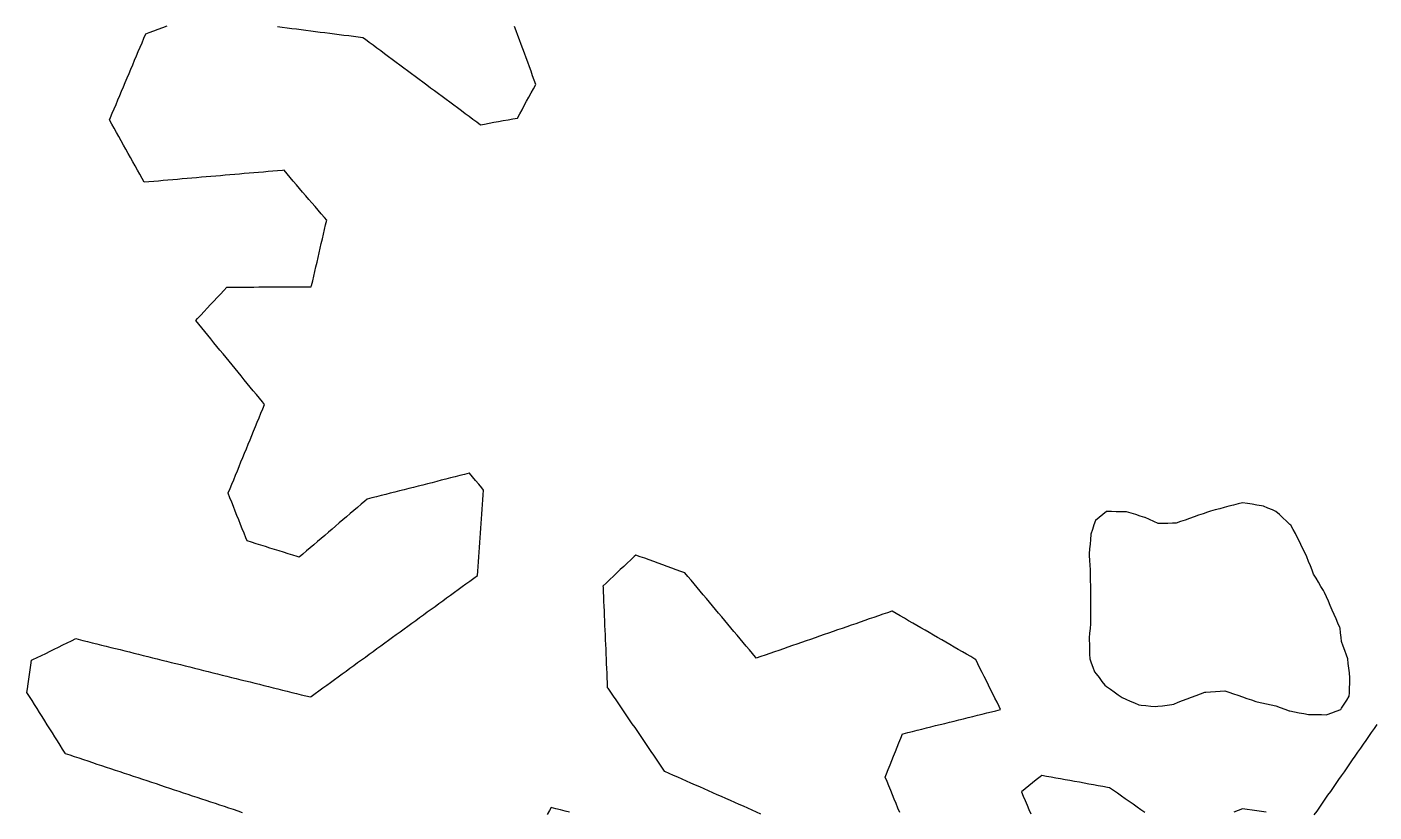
# Model space of a CAD drawing. Header units: millimetres. Extents: x 32 to 3054, y 42 to 5568.
# Drawn here: x 2504.4 to 2785.9, y 2796.6 to 2960.9 of the extents above; entities that cross this region are included whole.
import ezdxf

# ---------------------------------------------------------------- set-up
doc = ezdxf.new("R2010")
doc.units = ezdxf.units.MM
for name, color, linetype in [('ALL_ISLANDS', 7, 'Continuous'), ('OUTLINE_ISLAND_01', 7, 'Continuous'), ('OUTLINE_ISLAND_08', 7, 'Continuous')]:
    doc.layers.add(name, color=color, linetype=linetype)

msp = doc.modelspace()

# ---------------------------------------------------------------- linework, layer by layer
at = {"layer": 'ALL_ISLANDS'}
for points in [[(2549.4265, 2796.5208), (2548.4777, 2796.8367), (2547.5289, 2797.1526), (2546.5801, 2797.4685), (2545.6313, 2797.7844), (2544.6825, 2798.1002), (2543.7337, 2798.4161), (2542.7849, 2798.732), (2541.8361, 2799.0479), (2540.8873, 2799.3638), (2539.9385, 2799.6797), (2538.9897, 2799.9956), (2538.0409, 2800.3115), (2537.0921, 2800.6273), (2536.1433, 2800.9432), (2535.1945, 2801.2591), (2534.2457, 2801.575), (2533.2969, 2801.8909), (2532.3481, 2802.2068), (2531.3993, 2802.5227), (2530.4505, 2802.8386), (2529.5018, 2803.1545), (2528.553, 2803.4703), (2527.6042, 2803.7862), (2526.6554, 2804.1021), (2525.7066, 2804.418), (2524.7578, 2804.7339), (2523.809, 2805.0498), (2522.8602, 2805.3657), (2521.9114, 2805.6816), (2520.9626, 2805.9974), (2520.0138, 2806.3133), (2519.065, 2806.6292), (2518.1162, 2806.9451), (2517.1674, 2807.261), (2516.2186, 2807.5769), (2515.2698, 2807.8928), (2514.321, 2808.2087), (2513.3722, 2808.5246), (2512.4234, 2808.8404), (2512.3353, 2808.9807), (2511.8035, 2809.8276), (2511.2717, 2810.6744), (2510.7399, 2811.5213), (2510.208, 2812.3681), (2509.6762, 2813.215), (2509.1444, 2814.0618), (2508.6126, 2814.9087), (2508.0807, 2815.7555), (2507.5489, 2816.6024), (2507.0171, 2817.4493), (2506.4853, 2818.2961), (2505.9534, 2819.143), (2505.4216, 2819.9898), (2504.8898, 2820.8367), (2504.358, 2821.6835), (2504.4684, 2822.4561), (2504.6099, 2823.446), (2504.7514, 2824.436), (2504.8929, 2825.4259), (2505.0344, 2826.4158), (2505.176, 2827.4058), (2505.3175, 2828.3957), (2505.5839, 2828.5259), (2506.4823, 2828.965), (2507.3808, 2829.4041), (2508.2792, 2829.8432), (2509.1776, 2830.2823), (2510.0761, 2830.7214), (2510.9745, 2831.1604), (2511.873, 2831.5995), (2512.7714, 2832.0386), (2513.6699, 2832.4777), (2514.5683, 2832.9168), (2515.082, 2832.789), (2516.0524, 2832.5476), (2517.0228, 2832.3062), (2517.9932, 2832.0647), (2518.9637, 2831.8233), (2519.9341, 2831.5819), (2520.9045, 2831.3404), (2521.8749, 2831.099), (2522.8453, 2830.8576), (2523.8158, 2830.6162), (2524.7862, 2830.3747), (2525.7566, 2830.1333), (2526.727, 2829.8919), (2527.6974, 2829.6504), (2528.6678, 2829.409), (2529.6383, 2829.1676), (2530.6087, 2828.9262), (2531.5791, 2828.6847), (2532.5495, 2828.4433), (2533.5199, 2828.2019), (2534.4904, 2827.9604), (2535.4608, 2827.719), (2536.4312, 2827.4776), (2537.4016, 2827.2362), (2538.372, 2826.9947), (2539.3425, 2826.7533), (2540.3129, 2826.5119), (2541.2833, 2826.2705), (2542.2537, 2826.029), (2543.2241, 2825.7876), (2544.1945, 2825.5462), (2545.165, 2825.3047), (2546.1354, 2825.0633), (2547.1058, 2824.8219), (2548.0762, 2824.5805), (2549.0466, 2824.339), (2550.0171, 2824.0976), (2550.9875, 2823.8562), (2551.9579, 2823.6147), (2552.9283, 2823.3733), (2553.8987, 2823.1319), (2554.8692, 2822.8905), (2555.8396, 2822.649), (2556.81, 2822.4076), (2557.7804, 2822.1662), (2558.7508, 2821.9247), (2559.7212, 2821.6833), (2560.6917, 2821.4419), (2561.6621, 2821.2005), (2562.6325, 2820.959), (2563.6029, 2820.7176), (2563.7692, 2820.8386), (2564.5776, 2821.4272), (2565.3861, 2822.0158), (2566.1945, 2822.6043), (2567.003, 2823.1929), (2567.8114, 2823.7815), (2568.6199, 2824.37), (2569.4283, 2824.9586), (2570.2368, 2825.5472), (2571.0452, 2826.1357), (2571.8537, 2826.7243), (2572.6621, 2827.3129), (2573.4706, 2827.9014), (2574.279, 2828.49), (2575.0874, 2829.0786), (2575.8959, 2829.6671), (2576.7043, 2830.2557), (2577.5128, 2830.8443), (2578.3212, 2831.4328), (2579.1297, 2832.0214), (2579.9381, 2832.61), (2580.7466, 2833.1985), (2581.555, 2833.7871), (2582.3635, 2834.3757), (2583.1719, 2834.9642), (2583.9804, 2835.5528), (2584.7888, 2836.1414), (2585.5973, 2836.7299), (2586.4057, 2837.3185), (2587.2142, 2837.9071), (2588.0226, 2838.4956), (2588.8311, 2839.0842), (2589.6395, 2839.6728), (2590.448, 2840.2613), (2591.2564, 2840.8499), (2592.0649, 2841.4385), (2592.8733, 2842.0271), (2593.6818, 2842.6156), (2594.4902, 2843.2042), (2595.2987, 2843.7928), (2596.1071, 2844.3813), (2596.9156, 2844.9699), (2597.724, 2845.5585), (2598.5324, 2846.147), (2598.5934, 2847.0124), (2598.6636, 2848.01), (2598.7339, 2849.0075), (2598.8041, 2850.005), (2598.8744, 2851.0026), (2598.9446, 2852.0001), (2599.0149, 2852.9976), (2599.0851, 2853.9951), (2599.1553, 2854.9927), (2599.2256, 2855.9902), (2599.2958, 2856.9877), (2599.3661, 2857.9853), (2599.4363, 2858.9828), (2599.5066, 2859.9803), (2599.5768, 2860.9778), (2599.6471, 2861.9754), (2599.7173, 2862.9729), (2599.7875, 2863.9704), (2599.4041, 2864.437), (2598.7692, 2865.2096), (2598.1342, 2865.9821), (2597.4993, 2866.7547), (2596.8644, 2867.5273), (2596.7752, 2867.5047), (2595.8059, 2867.2588), (2594.8366, 2867.013), (2593.8672, 2866.7672), (2592.8979, 2866.5214), (2591.9286, 2866.2756), (2590.9593, 2866.0297), (2589.99, 2865.7839), (2589.0207, 2865.5381), (2588.0513, 2865.2923), (2587.082, 2865.0465), (2586.1127, 2864.8006), (2585.1434, 2864.5548), (2584.1741, 2864.309), (2583.2048, 2864.0632), (2582.2354, 2863.8174), (2581.2661, 2863.5715), (2580.2968, 2863.3257), (2579.3275, 2863.0799), (2578.3582, 2862.8341), (2577.3889, 2862.5883), (2576.4196, 2862.3424), (2575.4502, 2862.0966), (2574.9465, 2861.665), (2574.1871, 2861.0144), (2573.4277, 2860.3638), (2572.6683, 2859.7131), (2571.909, 2859.0625), (2571.1496, 2858.4118), (2570.3902, 2857.7612), (2569.6308, 2857.1106), (2568.8714, 2856.4599), (2568.112, 2855.8093), (2567.3526, 2855.1587), (2566.5932, 2854.508), (2565.8338, 2853.8574), (2565.0744, 2853.2068), (2564.3151, 2852.5561), (2563.5557, 2851.9055), (2562.7963, 2851.2549), (2562.0369, 2850.6042), (2561.2775, 2849.9536), (2560.8647, 2850.0826), (2559.9102, 2850.3809), (2558.9557, 2850.6791), (2558.0012, 2850.9774), (2557.0468, 2851.2757), (2556.0923, 2851.5739), (2555.1378, 2851.8722), (2554.1833, 2852.1705), (2553.2288, 2852.4688), (2552.2743, 2852.767), (2551.3199, 2853.0653), (2550.3654, 2853.3636), (2550.1004, 2854.0313), (2549.7315, 2854.9608), (2549.3625, 2855.8902), (2548.9936, 2856.8197), (2548.6247, 2857.7491), (2548.2558, 2858.6786), (2547.8869, 2859.6081), (2547.518, 2860.5375), (2547.1491, 2861.467), (2546.7802, 2862.3965), (2546.4113, 2863.3259), (2546.4349, 2863.3837), (2546.8139, 2864.3091), (2547.1928, 2865.2345), (2547.5718, 2866.1599), (2547.9507, 2867.0854), (2548.3297, 2868.0108), (2548.7086, 2868.9362), (2549.0876, 2869.8616), (2549.4665, 2870.787), (2549.8455, 2871.7124), (2550.2244, 2872.6379), (2550.6034, 2873.5633), (2550.9823, 2874.4887), (2551.3613, 2875.4141), (2551.7402, 2876.3395), (2552.1192, 2877.2649), (2552.4981, 2878.1904), (2552.8771, 2879.1158), (2553.256, 2880.0412), (2553.635, 2880.9666), (2554.0139, 2881.892), (2553.5708, 2882.4333), (2552.9373, 2883.207), (2552.3038, 2883.9808), (2551.6703, 2884.7545), (2551.0368, 2885.5283), (2550.4034, 2886.302), (2549.7699, 2887.0758), (2549.1364, 2887.8495), (2548.5029, 2888.6233), (2547.8694, 2889.397), (2547.2359, 2890.1708), (2546.6024, 2890.9445), (2545.9689, 2891.7183), (2545.3354, 2892.492), (2544.7019, 2893.2658), (2544.0685, 2894.0395), (2543.435, 2894.8133), (2542.8015, 2895.587), (2542.168, 2896.3608), (2541.5345, 2897.1345), (2540.901, 2897.9083), (2540.2675, 2898.682), (2539.634, 2899.4558), (2540.0071, 2899.8548), (2540.6901, 2900.5853), (2541.3731, 2901.3157), (2542.056, 2902.0462), (2542.739, 2902.7766), (2543.422, 2903.5071), (2544.105, 2904.2375), (2544.7879, 2904.968), (2545.4709, 2905.6984), (2546.1539, 2906.4289), (2546.7917, 2906.4322), (2547.7917, 2906.4375), (2548.7916, 2906.4427), (2549.7916, 2906.448), (2550.7916, 2906.4533), (2551.7916, 2906.4585), (2552.7916, 2906.4638), (2553.7916, 2906.469), (2554.7916, 2906.4743), (2555.7915, 2906.4796), (2556.7915, 2906.4848), (2557.7915, 2906.4901), (2558.7915, 2906.4953), (2559.7915, 2906.5006), (2560.7915, 2906.5058), (2561.7915, 2906.5111), (2562.7914, 2906.5164), (2563.7914, 2906.5216), (2563.8477, 2906.7647), (2564.0735, 2907.7389), (2564.2992, 2908.7131), (2564.5249, 2909.6873), (2564.7506, 2910.6614), (2564.9763, 2911.6356), (2565.202, 2912.6098), (2565.4278, 2913.584), (2565.6535, 2914.5582), (2565.8792, 2915.5324), (2566.1049, 2916.5066), (2566.3306, 2917.4808), (2566.5563, 2918.455), (2566.7821, 2919.4292), (2567.0078, 2920.4034), (2566.5136, 2920.9836), (2565.8652, 2921.7449), (2565.2168, 2922.5063), (2564.5684, 2923.2676), (2563.9201, 2924.0289), (2563.2717, 2924.7902), (2562.6233, 2925.5515), (2561.9749, 2926.3128), (2561.3265, 2927.0741), (2560.6781, 2927.8354), (2560.0297, 2928.5968), (2559.3814, 2929.3581), (2558.733, 2930.1194), (2558.0846, 2930.8807), (2557.7481, 2930.8518), (2556.7518, 2930.7662), (2555.7555, 2930.6806), (2554.7591, 2930.595), (2553.7628, 2930.5094), (2552.7665, 2930.4238), (2551.7701, 2930.3381), (2550.7738, 2930.2525), (2549.7775, 2930.1669), (2548.7811, 2930.0813), (2547.7848, 2929.9957), (2546.7885, 2929.9101), (2545.7922, 2929.8245), (2544.7958, 2929.7389), (2543.7995, 2929.6533), (2542.8032, 2929.5677), (2541.8068, 2929.4821), (2540.8105, 2929.3965), (2539.8142, 2929.3109), (2538.8179, 2929.2253), (2537.8215, 2929.1397), (2536.8252, 2929.0541), (2535.8289, 2928.9685), (2534.8325, 2928.8829), (2533.8362, 2928.7973), (2532.8399, 2928.7117), (2531.8436, 2928.6261), (2530.8472, 2928.5404), (2529.8509, 2928.4548), (2528.8546, 2928.3692), (2528.4119, 2929.164), (2527.9253, 2930.0376), (2527.4386, 2930.9112), (2526.952, 2931.7849), (2526.4654, 2932.6585), (2525.9788, 2933.5321), (2525.4922, 2934.4057), (2525.0056, 2935.2793), (2524.519, 2936.153), (2524.0323, 2937.0266), (2523.5457, 2937.9002), (2523.0591, 2938.7738), (2522.5725, 2939.6474), (2522.0859, 2940.521), (2521.5993, 2941.3947), (2521.8078, 2941.8897), (2522.1959, 2942.8113), (2522.5841, 2943.7329), (2522.9722, 2944.6545), (2523.3604, 2945.5761), (2523.7486, 2946.4977), (2524.1367, 2947.4193), (2524.5249, 2948.3409), (2524.913, 2949.2624), (2525.3012, 2950.184), (2525.6893, 2951.1056), (2526.0775, 2952.0272), (2526.4657, 2952.9488), (2526.8538, 2953.8704), (2527.242, 2954.792), (2527.6301, 2955.7136), (2528.0183, 2956.6352), (2528.4064, 2957.5568), (2528.7946, 2958.4784), (2529.1827, 2959.4), (2529.9131, 2959.6712), (2530.8505, 2960.0193), (2531.788, 2960.3674), (2532.7254, 2960.7155), (2533.6629, 2961.0636)], [(2556.7247, 2960.9248), (2557.7167, 2960.7981), (2558.7086, 2960.6714), (2559.7005, 2960.5447), (2560.6925, 2960.418), (2561.6844, 2960.2913), (2562.6763, 2960.1645), (2563.6683, 2960.0378), (2564.6602, 2959.9111), (2565.6522, 2959.7844), (2566.6441, 2959.6577), (2567.636, 2959.531), (2568.628, 2959.4043), (2569.6199, 2959.2775), (2570.6119, 2959.1508), (2571.6038, 2959.0241), (2572.5957, 2958.8974), (2573.5877, 2958.7707), (2574.5796, 2958.644), (2575.0779, 2958.2742), (2575.8809, 2957.6781), (2576.6838, 2957.0821), (2577.4868, 2956.4861), (2578.2898, 2955.8901), (2579.0928, 2955.2941), (2579.8958, 2954.6981), (2580.6987, 2954.1021), (2581.5017, 2953.5061), (2582.3047, 2952.9101), (2583.1077, 2952.3141), (2583.9107, 2951.7181), (2584.7136, 2951.1221), (2585.5166, 2950.5261), (2586.3196, 2949.9301), (2587.1226, 2949.3341), (2587.9256, 2948.7381), (2588.7285, 2948.1421), (2589.5315, 2947.5461), (2590.3345, 2946.9501), (2591.1375, 2946.3541), (2591.9405, 2945.758), (2592.7434, 2945.162), (2593.5464, 2944.566), (2594.3494, 2943.97), (2595.1524, 2943.374), (2595.9554, 2942.778), (2596.7583, 2942.182), (2597.5613, 2941.586), (2598.3643, 2940.99), (2599.1673, 2940.394), (2599.9747, 2940.5413), (2600.9585, 2940.7207), (2601.9423, 2940.9002), (2602.926, 2941.0796), (2603.9098, 2941.2591), (2604.8936, 2941.4385), (2605.8773, 2941.618), (2606.8611, 2941.7974), (2607.3379, 2942.6663), (2607.8189, 2943.543), (2608.3, 2944.4197), (2608.7811, 2945.2964), (2609.2621, 2946.1731), (2609.7432, 2947.0498), (2610.2242, 2947.9265), (2610.7053, 2948.8032), (2610.3833, 2949.6888), (2610.0416, 2950.6286), (2609.6998, 2951.5684), (2609.3581, 2952.5082), (2609.0164, 2953.448), (2608.6747, 2954.3878), (2608.333, 2955.3276), (2607.9913, 2956.2674), (2607.6496, 2957.2072), (2607.3078, 2958.147), (2606.9661, 2959.0868), (2606.6244, 2960.0266), (2606.2827, 2960.9664)], [(2686.759, 2796.5653), (2686.3813, 2797.4913), (2686.0037, 2798.4172), (2685.626, 2799.3432), (2685.2483, 2800.2691), (2684.8706, 2801.195), (2684.493, 2802.121), (2684.1153, 2803.0469), (2683.7376, 2803.9728), (2684.0042, 2804.6409), (2684.3749, 2805.5696), (2684.7456, 2806.4984), (2685.1163, 2807.4272), (2685.487, 2808.3559), (2685.8577, 2809.2847), (2686.2284, 2810.2134), (2686.599, 2811.1422), (2686.9697, 2812.0709), (2687.3404, 2812.9997), (2687.4673, 2813.0312), (2688.4377, 2813.2725), (2689.4082, 2813.5137), (2690.3786, 2813.755), (2691.3491, 2813.9962), (2692.3196, 2814.2375), (2693.29, 2814.4788), (2694.2605, 2814.72), (2695.231, 2814.9613), (2696.2014, 2815.2025), (2697.1719, 2815.4438), (2698.1423, 2815.685), (2699.1128, 2815.9263), (2700.0833, 2816.1675), (2701.0537, 2816.4088), (2702.0242, 2816.6501), (2702.9947, 2816.8913), (2703.9651, 2817.1326), (2704.9356, 2817.3738), (2705.906, 2817.6151), (2706.8765, 2817.8563), (2707.847, 2818.0976), (2707.5421, 2818.7084), (2707.0955, 2819.6032), (2706.649, 2820.4979), (2706.2024, 2821.3927), (2705.7559, 2822.2874), (2705.3093, 2823.1822), (2704.8628, 2824.0769), (2704.4162, 2824.9717), (2703.9696, 2825.8664), (2703.5231, 2826.7612), (2703.0765, 2827.656), (2702.63, 2828.5507), (2702.4506, 2828.6547), (2701.5853, 2829.156), (2700.7201, 2829.6574), (2699.8549, 2830.1588), (2698.9896, 2830.6601), (2698.1244, 2831.1615), (2697.2592, 2831.6629), (2696.3939, 2832.1642), (2695.5287, 2832.6656), (2694.6635, 2833.167), (2693.7982, 2833.6683), (2692.933, 2834.1697), (2692.0677, 2834.6711), (2691.2025, 2835.1724), (2690.3373, 2835.6738), (2689.472, 2836.1752), (2688.6068, 2836.6765), (2687.7416, 2837.1779), (2686.8763, 2837.6793), (2686.0111, 2838.1806), (2685.1459, 2838.682), (2685.1211, 2838.6734), (2684.1765, 2838.3453), (2683.2318, 2838.0172), (2682.2872, 2837.6891), (2681.3426, 2837.361), (2680.3979, 2837.0329), (2679.4533, 2836.7048), (2678.5086, 2836.3767), (2677.564, 2836.0486), (2676.6193, 2835.7205), (2675.6747, 2835.3924), (2674.7301, 2835.0643), (2673.7854, 2834.7362), (2672.8408, 2834.4081), (2671.8961, 2834.08), (2670.9515, 2833.7519), (2670.0068, 2833.4238), (2669.0622, 2833.0957), (2668.1176, 2832.7676), (2667.1729, 2832.4395), (2666.2283, 2832.1114), (2665.2836, 2831.7833), (2664.339, 2831.4552), (2663.3943, 2831.1271), (2662.4497, 2830.799), (2661.5051, 2830.4709), (2660.5604, 2830.1428), (2659.6158, 2829.8147), (2658.6711, 2829.4866), (2657.7265, 2829.1585), (2656.7818, 2828.8304), (2656.6138, 2829.0313), (2655.9721, 2829.7983), (2655.3304, 2830.5652), (2654.6887, 2831.3322), (2654.0471, 2832.0992), (2653.4054, 2832.8662), (2652.7637, 2833.6331), (2652.122, 2834.4001), (2651.4803, 2835.1671), (2650.8386, 2835.934), (2650.197, 2836.701), (2649.5553, 2837.468), (2648.9136, 2838.2349), (2648.2719, 2839.0019), (2647.6302, 2839.7689), (2646.9886, 2840.5359), (2646.3469, 2841.3028), (2645.7052, 2842.0698), (2645.0635, 2842.8368), (2644.4218, 2843.6037), (2643.7801, 2844.3707), (2643.1385, 2845.1377), (2642.4968, 2845.9047), (2641.8551, 2846.6716), (2640.9852, 2846.9875), (2640.0453, 2847.3287), (2639.1053, 2847.67), (2638.1653, 2848.0113), (2637.2254, 2848.3526), (2636.2854, 2848.6939), (2635.3455, 2849.0351), (2634.4055, 2849.3764), (2633.4655, 2849.7177), (2632.5256, 2850.059), (2631.5856, 2850.4003), (2631.2677, 2850.0988), (2630.5421, 2849.4108), (2629.8164, 2848.7227), (2629.0907, 2848.0347), (2628.3651, 2847.3466), (2627.6394, 2846.6586), (2626.9138, 2845.9705), (2626.1881, 2845.2825), (2625.4624, 2844.5944), (2624.7368, 2843.9064), (2624.7462, 2843.6869), (2624.7891, 2842.6878), (2624.8319, 2841.6887), (2624.8748, 2840.6896), (2624.9177, 2839.6906), (2624.9606, 2838.6915), (2625.0034, 2837.6924), (2625.0463, 2836.6933), (2625.0892, 2835.6942), (2625.132, 2834.6952), (2625.1749, 2833.6961), (2625.2178, 2832.697), (2625.2606, 2831.6979), (2625.3035, 2830.6988), (2625.3464, 2829.6998), (2625.3893, 2828.7007), (2625.4321, 2827.7016), (2625.475, 2826.7025), (2625.5179, 2825.7034), (2625.5607, 2824.7043), (2625.6036, 2823.7053), (2625.6465, 2822.7062), (2625.738, 2822.5718), (2626.3008, 2821.7453), (2626.8637, 2820.9187), (2627.4266, 2820.0922), (2627.9894, 2819.2656), (2628.5523, 2818.4391), (2629.1151, 2817.6125), (2629.678, 2816.786), (2630.2409, 2815.9594), (2630.8037, 2815.1329), (2631.3666, 2814.3063), (2631.9295, 2813.4798), (2632.4923, 2812.6532), (2633.0552, 2811.8267), (2633.6181, 2811.0001), (2634.1809, 2810.1736), (2634.7438, 2809.347), (2635.3066, 2808.5205), (2635.8695, 2807.6939), (2636.4324, 2806.8674), (2636.9952, 2806.0408), (2637.5581, 2805.2143), (2637.5724, 2805.208), (2638.4868, 2804.8033), (2639.4013, 2804.3986), (2640.3157, 2803.9939), (2641.2302, 2803.5892), (2642.1446, 2803.1845), (2643.0591, 2802.7798), (2643.9735, 2802.3751), (2644.888, 2801.9704), (2645.8024, 2801.5657), (2646.7169, 2801.1609), (2647.6313, 2800.7562), (2648.5458, 2800.3515), (2649.4602, 2799.9468), (2650.3747, 2799.5421), (2651.2891, 2799.1374), (2652.2036, 2798.7327), (2653.118, 2798.328), (2654.0324, 2797.9233), (2654.9469, 2797.5186), (2655.8613, 2797.1139), (2656.7758, 2796.7092), (2657.6902, 2796.3045)], [(2786.4524, 2814.9376), (2785.8821, 2814.1163), (2785.3117, 2813.2949), (2784.7413, 2812.4735), (2784.1709, 2811.6521), (2783.6005, 2810.8308), (2783.0301, 2810.0094), (2782.4597, 2809.188), (2781.8894, 2808.3666), (2781.319, 2807.5452), (2780.7486, 2806.7239), (2780.1782, 2805.9025), (2779.6078, 2805.0811), (2779.0374, 2804.2597), (2778.4671, 2803.4384), (2777.8967, 2802.617), (2777.3263, 2801.7956), (2776.7559, 2800.9742), (2776.1855, 2800.1528), (2775.6151, 2799.3315), (2775.0447, 2798.5101), (2774.4744, 2797.6887), (2773.904, 2796.8673), (2773.3336, 2796.046)], [(2737.9832, 2796.5429), (2737.1654, 2797.1184), (2736.3476, 2797.6939), (2735.5298, 2798.2694), (2734.712, 2798.8449), (2733.8942, 2799.4204), (2733.0764, 2799.9959), (2732.2586, 2800.5715), (2731.4408, 2801.147), (2730.623, 2801.7225), (2730.1978, 2801.7997), (2729.2139, 2801.9785), (2728.23, 2802.1572), (2727.2461, 2802.336), (2726.2622, 2802.5147), (2725.2783, 2802.6935), (2724.2944, 2802.8722), (2723.3105, 2803.051), (2722.3266, 2803.2297), (2721.3427, 2803.4085), (2720.3588, 2803.5872), (2719.3749, 2803.7659), (2718.3911, 2803.9447), (2717.4072, 2804.1234), (2716.4233, 2804.3022), (2716.0741, 2804.0196), (2715.2967, 2803.3906), (2714.5193, 2802.7615), (2713.7419, 2802.1325), (2712.9646, 2801.5034), (2712.1872, 2800.8744), (2712.5815, 2799.9571), (2712.9764, 2799.0384), (2713.3712, 2798.1197), (2713.7661, 2797.2009), (2714.161, 2796.2822)], [(2617.7747, 2796.6091), (2616.806, 2796.8574), (2615.8373, 2797.1056), (2614.8686, 2797.3539), (2613.8999, 2797.6021), (2613.5787, 2797.0044), (2613.1053, 2796.1235)], [(2763.3495, 2796.6129), (2762.3602, 2796.7588), (2761.3709, 2796.9047), (2760.3816, 2797.0506), (2759.3923, 2797.1965), (2758.403, 2797.3424), (2757.4924, 2796.9964), (2756.5576, 2796.6412)]]:
    msp.add_lwpolyline(points, dxfattribs=at)
msp.add_lwpolyline([(2727.6392, 2857.6468), (2727.3359, 2856.6939), (2727.0327, 2855.7409), (2726.7295, 2854.788), (2726.7183, 2854.6665), (2726.6263, 2853.6707), (2726.5344, 2852.675), (2726.4424, 2851.6792), (2726.3504, 2850.6834), (2726.3778, 2850.2821), (2726.4458, 2849.2844), (2726.5138, 2848.2868), (2726.5818, 2847.2891), (2726.583, 2847.0189), (2726.5874, 2846.0189), (2726.5918, 2845.0189), (2726.5962, 2844.0189), (2726.6006, 2843.0189), (2726.605, 2842.0189), (2726.6094, 2841.0189), (2726.6137, 2840.0189), (2726.6181, 2839.0189), (2726.6225, 2838.0189), (2726.6269, 2837.0189), (2726.6313, 2836.019), (2726.5413, 2835.0634), (2726.4476, 2834.0678), (2726.3539, 2833.0722), (2726.3631, 2832.6959), (2726.3875, 2831.6962), (2726.4119, 2830.6965), (2726.4363, 2829.6968), (2726.4607, 2828.6971), (2726.7745, 2827.863), (2727.1266, 2826.927), (2727.4788, 2825.9911), (2727.8098, 2825.5586), (2728.4177, 2824.7645), (2729.0255, 2823.9705), (2729.6333, 2823.1764), (2729.9686, 2822.9373), (2730.7828, 2822.3567), (2731.597, 2821.7761), (2732.4112, 2821.1955), (2733.2254, 2820.6149), (2733.9993, 2820.2716), (2734.9134, 2819.8662), (2735.8276, 2819.4608), (2736.7417, 2819.0554), (2737.2235, 2819.0099), (2738.2191, 2818.9159), (2739.2146, 2818.822), (2740.2102, 2818.728), (2740.6745, 2818.78), (2741.6683, 2818.8912), (2742.6621, 2819.0024), (2743.6559, 2819.1136), (2744.0146, 2819.2504), (2744.949, 2819.6067), (2745.8833, 2819.9631), (2746.8177, 2820.3194), (2747.7521, 2820.6757), (2748.6864, 2821.032), (2749.6208, 2821.3884), (2750.5552, 2821.7447), (2750.7334, 2821.7568), (2751.731, 2821.8248), (2752.7287, 2821.8928), (2753.7264, 2821.9608), (2754.7241, 2822.0288), (2755.5488, 2821.7404), (2756.4927, 2821.4103), (2757.4367, 2821.0802), (2758.3807, 2820.7502), (2759.3246, 2820.4201), (2760.2686, 2820.09), (2761.2125, 2819.7599), (2761.473, 2819.7035), (2762.4503, 2819.4919), (2763.4277, 2819.2802), (2764.405, 2819.0686), (2765.3824, 2818.8569), (2766.2699, 2818.5208), (2767.2051, 2818.1667), (2768.1403, 2817.8126), (2768.2624, 2817.7897), (2769.2453, 2817.6056), (2770.2282, 2817.4214), (2771.2111, 2817.2373), (2772.194, 2817.0532), (2772.8961, 2817.0446), (2773.896, 2817.0324), (2774.8959, 2817.0202), (2775.8958, 2817.0079), (2776.0927, 2817.08), (2777.0318, 2817.4237), (2777.9709, 2817.7675), (2778.9099, 2818.1112), (2779.0866, 2818.3872), (2779.6257, 2819.2294), (2780.1647, 2820.0717), (2780.7038, 2820.9139), (2780.7306, 2821.5767), (2780.7711, 2822.5759), (2780.8116, 2823.575), (2780.852, 2824.5742), (2780.833, 2824.75), (2780.7254, 2825.7442), (2780.6178, 2826.7384), (2780.5102, 2827.7326), (2780.4025, 2828.7268), (2780.1268, 2829.4792), (2779.7827, 2830.4181), (2779.4386, 2831.3571), (2779.0945, 2832.296), (2779.0059, 2833.1257), (2778.8998, 2834.1201), (2778.7937, 2835.1144), (2778.7414, 2835.2344), (2778.3419, 2836.1511), (2777.9423, 2837.0678), (2777.5428, 2837.9845), (2777.1432, 2838.9012), (2776.7436, 2839.8179), (2776.3441, 2840.7346), (2775.9445, 2841.6513), (2775.545, 2842.568), (2775.2924, 2842.9906), (2774.7794, 2843.849), (2774.2664, 2844.7073), (2773.7534, 2845.5657), (2773.2404, 2846.4241), (2772.9356, 2847.2075), (2772.573, 2848.1394), (2772.2105, 2849.0714), (2771.8479, 2850.0033), (2771.457, 2850.824), (2771.027, 2851.7268), (2770.597, 2852.6296), (2770.1669, 2853.5324), (2769.9116, 2854.0035), (2769.4352, 2854.8828), (2768.9588, 2855.762), (2768.4823, 2856.6412), (2768.3085, 2856.8044), (2767.5795, 2857.4888), (2766.8504, 2858.1733), (2766.1214, 2858.8578), (2765.3924, 2859.5422), (2764.63, 2859.8557), (2763.7051, 2860.2359), (2762.7802, 2860.6162), (2762.3691, 2860.684), (2761.3825, 2860.8466), (2760.3958, 2861.0093), (2759.4091, 2861.172), (2758.4224, 2861.3347), (2757.4986, 2861.0953), (2756.5306, 2860.8443), (2755.5626, 2860.5934), (2754.5946, 2860.3425), (2753.6266, 2860.0916), (2752.6586, 2859.8406), (2751.6906, 2859.5897), (2751.106, 2859.3837), (2750.1628, 2859.0515), (2749.2196, 2858.7192), (2748.2764, 2858.3869), (2747.3332, 2858.0546), (2746.3901, 2857.7223), (2745.4469, 2857.39), (2744.5037, 2857.0578), (2743.7536, 2857.0412), (2742.7538, 2857.0192), (2741.7541, 2856.9971), (2740.7543, 2856.9751), (2739.8631, 2857.3978), (2738.9596, 2857.8263), (2738.056, 2858.2548), (2737.9914, 2858.2742), (2737.0334, 2858.5607), (2736.0753, 2858.8473), (2735.1173, 2859.1339), (2734.1592, 2859.4205), (2734.0036, 2859.4232), (2733.0038, 2859.441), (2732.004, 2859.4587), (2731.0041, 2859.4764), (2730.0043, 2859.4941), (2729.2268, 2858.8868), (2728.4387, 2858.2712), (2727.6506, 2857.6557)], close=True, dxfattribs=at)
at = {"layer": 'OUTLINE_ISLAND_01'}
for points in [[(2549.4265, 2796.5208), (2548.4777, 2796.8367), (2547.5289, 2797.1526), (2546.5801, 2797.4685), (2545.6313, 2797.7844), (2544.6825, 2798.1002), (2543.7337, 2798.4161), (2542.7849, 2798.732), (2541.8361, 2799.0479), (2540.8873, 2799.3638), (2539.9385, 2799.6797), (2538.9897, 2799.9956), (2538.0409, 2800.3115), (2537.0921, 2800.6273), (2536.1433, 2800.9432), (2535.1945, 2801.2591), (2534.2457, 2801.575), (2533.2969, 2801.8909), (2532.3481, 2802.2068), (2531.3993, 2802.5227), (2530.4505, 2802.8386), (2529.5018, 2803.1545), (2528.553, 2803.4703), (2527.6042, 2803.7862), (2526.6554, 2804.1021), (2525.7066, 2804.418), (2524.7578, 2804.7339), (2523.809, 2805.0498), (2522.8602, 2805.3657), (2521.9114, 2805.6816), (2520.9626, 2805.9974), (2520.0138, 2806.3133), (2519.065, 2806.6292), (2518.1162, 2806.9451), (2517.1674, 2807.261), (2516.2186, 2807.5769), (2515.2698, 2807.8928), (2514.321, 2808.2087), (2513.3722, 2808.5246), (2512.4234, 2808.8404), (2512.3353, 2808.9807), (2511.8035, 2809.8276), (2511.2717, 2810.6744), (2510.7399, 2811.5213), (2510.208, 2812.3681), (2509.6762, 2813.215), (2509.1444, 2814.0618), (2508.6126, 2814.9087), (2508.0807, 2815.7555), (2507.5489, 2816.6024), (2507.0171, 2817.4493), (2506.4853, 2818.2961), (2505.9534, 2819.143), (2505.4216, 2819.9898), (2504.8898, 2820.8367), (2504.358, 2821.6835), (2504.4684, 2822.4561), (2504.6099, 2823.446), (2504.7514, 2824.436), (2504.8929, 2825.4259), (2505.0344, 2826.4158), (2505.176, 2827.4058), (2505.3175, 2828.3957), (2505.5839, 2828.5259), (2506.4823, 2828.965), (2507.3808, 2829.4041), (2508.2792, 2829.8432), (2509.1776, 2830.2823), (2510.0761, 2830.7214), (2510.9745, 2831.1604), (2511.873, 2831.5995), (2512.7714, 2832.0386), (2513.6699, 2832.4777), (2514.5683, 2832.9168), (2515.082, 2832.789), (2516.0524, 2832.5476), (2517.0228, 2832.3062), (2517.9932, 2832.0647), (2518.9637, 2831.8233), (2519.9341, 2831.5819), (2520.9045, 2831.3404), (2521.8749, 2831.099), (2522.8453, 2830.8576), (2523.8158, 2830.6162), (2524.7862, 2830.3747), (2525.7566, 2830.1333), (2526.727, 2829.8919), (2527.6974, 2829.6504), (2528.6678, 2829.409), (2529.6383, 2829.1676), (2530.6087, 2828.9262), (2531.5791, 2828.6847), (2532.5495, 2828.4433), (2533.5199, 2828.2019), (2534.4904, 2827.9604), (2535.4608, 2827.719), (2536.4312, 2827.4776), (2537.4016, 2827.2362), (2538.372, 2826.9947), (2539.3425, 2826.7533), (2540.3129, 2826.5119), (2541.2833, 2826.2705), (2542.2537, 2826.029), (2543.2241, 2825.7876), (2544.1945, 2825.5462), (2545.165, 2825.3047), (2546.1354, 2825.0633), (2547.1058, 2824.8219), (2548.0762, 2824.5805), (2549.0466, 2824.339), (2550.0171, 2824.0976), (2550.9875, 2823.8562), (2551.9579, 2823.6147), (2552.9283, 2823.3733), (2553.8987, 2823.1319), (2554.8692, 2822.8905), (2555.8396, 2822.649), (2556.81, 2822.4076), (2557.7804, 2822.1662), (2558.7508, 2821.9247), (2559.7212, 2821.6833), (2560.6917, 2821.4419), (2561.6621, 2821.2005), (2562.6325, 2820.959), (2563.6029, 2820.7176), (2563.7692, 2820.8386), (2564.5776, 2821.4272), (2565.3861, 2822.0158), (2566.1945, 2822.6043), (2567.003, 2823.1929), (2567.8114, 2823.7815), (2568.6199, 2824.37), (2569.4283, 2824.9586), (2570.2368, 2825.5472), (2571.0452, 2826.1357), (2571.8537, 2826.7243), (2572.6621, 2827.3129), (2573.4706, 2827.9014), (2574.279, 2828.49), (2575.0874, 2829.0786), (2575.8959, 2829.6671), (2576.7043, 2830.2557), (2577.5128, 2830.8443), (2578.3212, 2831.4328), (2579.1297, 2832.0214), (2579.9381, 2832.61), (2580.7466, 2833.1985), (2581.555, 2833.7871), (2582.3635, 2834.3757), (2583.1719, 2834.9642), (2583.9804, 2835.5528), (2584.7888, 2836.1414), (2585.5973, 2836.7299), (2586.4057, 2837.3185), (2587.2142, 2837.9071), (2588.0226, 2838.4956), (2588.8311, 2839.0842), (2589.6395, 2839.6728), (2590.448, 2840.2613), (2591.2564, 2840.8499), (2592.0649, 2841.4385), (2592.8733, 2842.0271), (2593.6818, 2842.6156), (2594.4902, 2843.2042), (2595.2987, 2843.7928), (2596.1071, 2844.3813), (2596.9156, 2844.9699), (2597.724, 2845.5585), (2598.5324, 2846.147), (2598.5934, 2847.0124), (2598.6636, 2848.01), (2598.7339, 2849.0075), (2598.8041, 2850.005), (2598.8744, 2851.0026), (2598.9446, 2852.0001), (2599.0149, 2852.9976), (2599.0851, 2853.9951), (2599.1553, 2854.9927), (2599.2256, 2855.9902), (2599.2958, 2856.9877), (2599.3661, 2857.9853), (2599.4363, 2858.9828), (2599.5066, 2859.9803), (2599.5768, 2860.9778), (2599.6471, 2861.9754), (2599.7173, 2862.9729), (2599.7875, 2863.9704), (2599.4041, 2864.437), (2598.7692, 2865.2096), (2598.1342, 2865.9821), (2597.4993, 2866.7547), (2596.8644, 2867.5273), (2596.7752, 2867.5047), (2595.8059, 2867.2588), (2594.8366, 2867.013), (2593.8672, 2866.7672), (2592.8979, 2866.5214), (2591.9286, 2866.2756), (2590.9593, 2866.0297), (2589.99, 2865.7839), (2589.0207, 2865.5381), (2588.0513, 2865.2923), (2587.082, 2865.0465), (2586.1127, 2864.8006), (2585.1434, 2864.5548), (2584.1741, 2864.309), (2583.2048, 2864.0632), (2582.2354, 2863.8174), (2581.2661, 2863.5715), (2580.2968, 2863.3257), (2579.3275, 2863.0799), (2578.3582, 2862.8341), (2577.3889, 2862.5883), (2576.4196, 2862.3424), (2575.4502, 2862.0966), (2574.9465, 2861.665), (2574.1871, 2861.0144), (2573.4277, 2860.3638), (2572.6683, 2859.7131), (2571.909, 2859.0625), (2571.1496, 2858.4118), (2570.3902, 2857.7612), (2569.6308, 2857.1106), (2568.8714, 2856.4599), (2568.112, 2855.8093), (2567.3526, 2855.1587), (2566.5932, 2854.508), (2565.8338, 2853.8574), (2565.0744, 2853.2068), (2564.3151, 2852.5561), (2563.5557, 2851.9055), (2562.7963, 2851.2549), (2562.0369, 2850.6042), (2561.2775, 2849.9536), (2560.8647, 2850.0826), (2559.9102, 2850.3809), (2558.9557, 2850.6791), (2558.0012, 2850.9774), (2557.0468, 2851.2757), (2556.0923, 2851.5739), (2555.1378, 2851.8722), (2554.1833, 2852.1705), (2553.2288, 2852.4688), (2552.2743, 2852.767), (2551.3199, 2853.0653), (2550.3654, 2853.3636), (2550.1004, 2854.0313), (2549.7315, 2854.9608), (2549.3625, 2855.8902), (2548.9936, 2856.8197), (2548.6247, 2857.7491), (2548.2558, 2858.6786), (2547.8869, 2859.6081), (2547.518, 2860.5375), (2547.1491, 2861.467), (2546.7802, 2862.3965), (2546.4113, 2863.3259), (2546.4349, 2863.3837), (2546.8139, 2864.3091), (2547.1928, 2865.2345), (2547.5718, 2866.1599), (2547.9507, 2867.0854), (2548.3297, 2868.0108), (2548.7086, 2868.9362), (2549.0876, 2869.8616), (2549.4665, 2870.787), (2549.8455, 2871.7124), (2550.2244, 2872.6379), (2550.6034, 2873.5633), (2550.9823, 2874.4887), (2551.3613, 2875.4141), (2551.7402, 2876.3395), (2552.1192, 2877.2649), (2552.4981, 2878.1904), (2552.8771, 2879.1158), (2553.256, 2880.0412), (2553.635, 2880.9666), (2554.0139, 2881.892), (2553.5708, 2882.4333), (2552.9373, 2883.207), (2552.3038, 2883.9808), (2551.6703, 2884.7545), (2551.0368, 2885.5283), (2550.4034, 2886.302), (2549.7699, 2887.0758), (2549.1364, 2887.8495), (2548.5029, 2888.6233), (2547.8694, 2889.397), (2547.2359, 2890.1708), (2546.6024, 2890.9445), (2545.9689, 2891.7183), (2545.3354, 2892.492), (2544.7019, 2893.2658), (2544.0685, 2894.0395), (2543.435, 2894.8133), (2542.8015, 2895.587), (2542.168, 2896.3608), (2541.5345, 2897.1345), (2540.901, 2897.9083), (2540.2675, 2898.682), (2539.634, 2899.4558), (2540.0071, 2899.8548), (2540.6901, 2900.5853), (2541.3731, 2901.3157), (2542.056, 2902.0462), (2542.739, 2902.7766), (2543.422, 2903.5071), (2544.105, 2904.2375), (2544.7879, 2904.968), (2545.4709, 2905.6984), (2546.1539, 2906.4289), (2546.7917, 2906.4322), (2547.7917, 2906.4375), (2548.7916, 2906.4427), (2549.7916, 2906.448), (2550.7916, 2906.4533), (2551.7916, 2906.4585), (2552.7916, 2906.4638), (2553.7916, 2906.469), (2554.7916, 2906.4743), (2555.7915, 2906.4796), (2556.7915, 2906.4848), (2557.7915, 2906.4901), (2558.7915, 2906.4953), (2559.7915, 2906.5006), (2560.7915, 2906.5058), (2561.7915, 2906.5111), (2562.7914, 2906.5164), (2563.7914, 2906.5216), (2563.8477, 2906.7647), (2564.0735, 2907.7389), (2564.2992, 2908.7131), (2564.5249, 2909.6873), (2564.7506, 2910.6614), (2564.9763, 2911.6356), (2565.202, 2912.6098), (2565.4278, 2913.584), (2565.6535, 2914.5582), (2565.8792, 2915.5324), (2566.1049, 2916.5066), (2566.3306, 2917.4808), (2566.5563, 2918.455), (2566.7821, 2919.4292), (2567.0078, 2920.4034), (2566.5136, 2920.9836), (2565.8652, 2921.7449), (2565.2168, 2922.5063), (2564.5684, 2923.2676), (2563.9201, 2924.0289), (2563.2717, 2924.7902), (2562.6233, 2925.5515), (2561.9749, 2926.3128), (2561.3265, 2927.0741), (2560.6781, 2927.8354), (2560.0297, 2928.5968), (2559.3814, 2929.3581), (2558.733, 2930.1194), (2558.0846, 2930.8807), (2557.7481, 2930.8518), (2556.7518, 2930.7662), (2555.7555, 2930.6806), (2554.7591, 2930.595), (2553.7628, 2930.5094), (2552.7665, 2930.4238), (2551.7701, 2930.3381), (2550.7738, 2930.2525), (2549.7775, 2930.1669), (2548.7811, 2930.0813), (2547.7848, 2929.9957), (2546.7885, 2929.9101), (2545.7922, 2929.8245), (2544.7958, 2929.7389), (2543.7995, 2929.6533), (2542.8032, 2929.5677), (2541.8068, 2929.4821), (2540.8105, 2929.3965), (2539.8142, 2929.3109), (2538.8179, 2929.2253), (2537.8215, 2929.1397), (2536.8252, 2929.0541), (2535.8289, 2928.9685), (2534.8325, 2928.8829), (2533.8362, 2928.7973), (2532.8399, 2928.7117), (2531.8436, 2928.6261), (2530.8472, 2928.5404), (2529.8509, 2928.4548), (2528.8546, 2928.3692), (2528.4119, 2929.164), (2527.9253, 2930.0376), (2527.4386, 2930.9112), (2526.952, 2931.7849), (2526.4654, 2932.6585), (2525.9788, 2933.5321), (2525.4922, 2934.4057), (2525.0056, 2935.2793), (2524.519, 2936.153), (2524.0323, 2937.0266), (2523.5457, 2937.9002), (2523.0591, 2938.7738), (2522.5725, 2939.6474), (2522.0859, 2940.521), (2521.5993, 2941.3947), (2521.8078, 2941.8897), (2522.1959, 2942.8113), (2522.5841, 2943.7329), (2522.9722, 2944.6545), (2523.3604, 2945.5761), (2523.7486, 2946.4977), (2524.1367, 2947.4193), (2524.5249, 2948.3409), (2524.913, 2949.2624), (2525.3012, 2950.184), (2525.6893, 2951.1056), (2526.0775, 2952.0272), (2526.4657, 2952.9488), (2526.8538, 2953.8704), (2527.242, 2954.792), (2527.6301, 2955.7136), (2528.0183, 2956.6352), (2528.4064, 2957.5568), (2528.7946, 2958.4784), (2529.1827, 2959.4), (2529.9131, 2959.6712), (2530.8505, 2960.0193), (2531.788, 2960.3674), (2532.7254, 2960.7155), (2533.6629, 2961.0636)], [(2556.7247, 2960.9248), (2557.7167, 2960.7981), (2558.7086, 2960.6714), (2559.7005, 2960.5447), (2560.6925, 2960.418), (2561.6844, 2960.2913), (2562.6763, 2960.1645), (2563.6683, 2960.0378), (2564.6602, 2959.9111), (2565.6522, 2959.7844), (2566.6441, 2959.6577), (2567.636, 2959.531), (2568.628, 2959.4043), (2569.6199, 2959.2775), (2570.6119, 2959.1508), (2571.6038, 2959.0241), (2572.5957, 2958.8974), (2573.5877, 2958.7707), (2574.5796, 2958.644), (2575.0779, 2958.2742), (2575.8809, 2957.6781), (2576.6838, 2957.0821), (2577.4868, 2956.4861), (2578.2898, 2955.8901), (2579.0928, 2955.2941), (2579.8958, 2954.6981), (2580.6987, 2954.1021), (2581.5017, 2953.5061), (2582.3047, 2952.9101), (2583.1077, 2952.3141), (2583.9107, 2951.7181), (2584.7136, 2951.1221), (2585.5166, 2950.5261), (2586.3196, 2949.9301), (2587.1226, 2949.3341), (2587.9256, 2948.7381), (2588.7285, 2948.1421), (2589.5315, 2947.5461), (2590.3345, 2946.9501), (2591.1375, 2946.3541), (2591.9405, 2945.758), (2592.7434, 2945.162), (2593.5464, 2944.566), (2594.3494, 2943.97), (2595.1524, 2943.374), (2595.9554, 2942.778), (2596.7583, 2942.182), (2597.5613, 2941.586), (2598.3643, 2940.99), (2599.1673, 2940.394), (2599.9747, 2940.5413), (2600.9585, 2940.7207), (2601.9423, 2940.9002), (2602.926, 2941.0796), (2603.9098, 2941.2591), (2604.8936, 2941.4385), (2605.8773, 2941.618), (2606.8611, 2941.7974), (2607.3379, 2942.6663), (2607.8189, 2943.543), (2608.3, 2944.4197), (2608.7811, 2945.2964), (2609.2621, 2946.1731), (2609.7432, 2947.0498), (2610.2242, 2947.9265), (2610.7053, 2948.8032), (2610.3833, 2949.6888), (2610.0416, 2950.6286), (2609.6998, 2951.5684), (2609.3581, 2952.5082), (2609.0164, 2953.448), (2608.6747, 2954.3878), (2608.333, 2955.3276), (2607.9913, 2956.2674), (2607.6496, 2957.2072), (2607.3078, 2958.147), (2606.9661, 2959.0868), (2606.6244, 2960.0266), (2606.2827, 2960.9664)], [(2686.759, 2796.5653), (2686.3813, 2797.4913), (2686.0037, 2798.4172), (2685.626, 2799.3432), (2685.2483, 2800.2691), (2684.8706, 2801.195), (2684.493, 2802.121), (2684.1153, 2803.0469), (2683.7376, 2803.9728), (2684.0042, 2804.6409), (2684.3749, 2805.5696), (2684.7456, 2806.4984), (2685.1163, 2807.4272), (2685.487, 2808.3559), (2685.8577, 2809.2847), (2686.2284, 2810.2134), (2686.599, 2811.1422), (2686.9697, 2812.0709), (2687.3404, 2812.9997), (2687.4673, 2813.0312), (2688.4377, 2813.2725), (2689.4082, 2813.5137), (2690.3786, 2813.755), (2691.3491, 2813.9962), (2692.3196, 2814.2375), (2693.29, 2814.4788), (2694.2605, 2814.72), (2695.231, 2814.9613), (2696.2014, 2815.2025), (2697.1719, 2815.4438), (2698.1423, 2815.685), (2699.1128, 2815.9263), (2700.0833, 2816.1675), (2701.0537, 2816.4088), (2702.0242, 2816.6501), (2702.9947, 2816.8913), (2703.9651, 2817.1326), (2704.9356, 2817.3738), (2705.906, 2817.6151), (2706.8765, 2817.8563), (2707.847, 2818.0976), (2707.5421, 2818.7084), (2707.0955, 2819.6032), (2706.649, 2820.4979), (2706.2024, 2821.3927), (2705.7559, 2822.2874), (2705.3093, 2823.1822), (2704.8628, 2824.0769), (2704.4162, 2824.9717), (2703.9696, 2825.8664), (2703.5231, 2826.7612), (2703.0765, 2827.656), (2702.63, 2828.5507), (2702.4506, 2828.6547), (2701.5853, 2829.156), (2700.7201, 2829.6574), (2699.8549, 2830.1588), (2698.9896, 2830.6601), (2698.1244, 2831.1615), (2697.2592, 2831.6629), (2696.3939, 2832.1642), (2695.5287, 2832.6656), (2694.6635, 2833.167), (2693.7982, 2833.6683), (2692.933, 2834.1697), (2692.0677, 2834.6711), (2691.2025, 2835.1724), (2690.3373, 2835.6738), (2689.472, 2836.1752), (2688.6068, 2836.6765), (2687.7416, 2837.1779), (2686.8763, 2837.6793), (2686.0111, 2838.1806), (2685.1459, 2838.682), (2685.1211, 2838.6734), (2684.1765, 2838.3453), (2683.2318, 2838.0172), (2682.2872, 2837.6891), (2681.3426, 2837.361), (2680.3979, 2837.0329), (2679.4533, 2836.7048), (2678.5086, 2836.3767), (2677.564, 2836.0486), (2676.6193, 2835.7205), (2675.6747, 2835.3924), (2674.7301, 2835.0643), (2673.7854, 2834.7362), (2672.8408, 2834.4081), (2671.8961, 2834.08), (2670.9515, 2833.7519), (2670.0068, 2833.4238), (2669.0622, 2833.0957), (2668.1176, 2832.7676), (2667.1729, 2832.4395), (2666.2283, 2832.1114), (2665.2836, 2831.7833), (2664.339, 2831.4552), (2663.3943, 2831.1271), (2662.4497, 2830.799), (2661.5051, 2830.4709), (2660.5604, 2830.1428), (2659.6158, 2829.8147), (2658.6711, 2829.4866), (2657.7265, 2829.1585), (2656.7818, 2828.8304), (2656.6138, 2829.0313), (2655.9721, 2829.7983), (2655.3304, 2830.5652), (2654.6887, 2831.3322), (2654.0471, 2832.0992), (2653.4054, 2832.8662), (2652.7637, 2833.6331), (2652.122, 2834.4001), (2651.4803, 2835.1671), (2650.8386, 2835.934), (2650.197, 2836.701), (2649.5553, 2837.468), (2648.9136, 2838.2349), (2648.2719, 2839.0019), (2647.6302, 2839.7689), (2646.9886, 2840.5359), (2646.3469, 2841.3028), (2645.7052, 2842.0698), (2645.0635, 2842.8368), (2644.4218, 2843.6037), (2643.7801, 2844.3707), (2643.1385, 2845.1377), (2642.4968, 2845.9047), (2641.8551, 2846.6716), (2640.9852, 2846.9875), (2640.0453, 2847.3287), (2639.1053, 2847.67), (2638.1653, 2848.0113), (2637.2254, 2848.3526), (2636.2854, 2848.6939), (2635.3455, 2849.0351), (2634.4055, 2849.3764), (2633.4655, 2849.7177), (2632.5256, 2850.059), (2631.5856, 2850.4003), (2631.2677, 2850.0988), (2630.5421, 2849.4108), (2629.8164, 2848.7227), (2629.0907, 2848.0347), (2628.3651, 2847.3466), (2627.6394, 2846.6586), (2626.9138, 2845.9705), (2626.1881, 2845.2825), (2625.4624, 2844.5944), (2624.7368, 2843.9064), (2624.7462, 2843.6869), (2624.7891, 2842.6878), (2624.8319, 2841.6887), (2624.8748, 2840.6896), (2624.9177, 2839.6906), (2624.9606, 2838.6915), (2625.0034, 2837.6924), (2625.0463, 2836.6933), (2625.0892, 2835.6942), (2625.132, 2834.6952), (2625.1749, 2833.6961), (2625.2178, 2832.697), (2625.2606, 2831.6979), (2625.3035, 2830.6988), (2625.3464, 2829.6998), (2625.3893, 2828.7007), (2625.4321, 2827.7016), (2625.475, 2826.7025), (2625.5179, 2825.7034), (2625.5607, 2824.7043), (2625.6036, 2823.7053), (2625.6465, 2822.7062), (2625.738, 2822.5718), (2626.3008, 2821.7453), (2626.8637, 2820.9187), (2627.4266, 2820.0922), (2627.9894, 2819.2656), (2628.5523, 2818.4391), (2629.1151, 2817.6125), (2629.678, 2816.786), (2630.2409, 2815.9594), (2630.8037, 2815.1329), (2631.3666, 2814.3063), (2631.9295, 2813.4798), (2632.4923, 2812.6532), (2633.0552, 2811.8267), (2633.6181, 2811.0001), (2634.1809, 2810.1736), (2634.7438, 2809.347), (2635.3066, 2808.5205), (2635.8695, 2807.6939), (2636.4324, 2806.8674), (2636.9952, 2806.0408), (2637.5581, 2805.2143), (2637.5724, 2805.208), (2638.4868, 2804.8033), (2639.4013, 2804.3986), (2640.3157, 2803.9939), (2641.2302, 2803.5892), (2642.1446, 2803.1845), (2643.0591, 2802.7798), (2643.9735, 2802.3751), (2644.888, 2801.9704), (2645.8024, 2801.5657), (2646.7169, 2801.1609), (2647.6313, 2800.7562), (2648.5458, 2800.3515), (2649.4602, 2799.9468), (2650.3747, 2799.5421), (2651.2891, 2799.1374), (2652.2036, 2798.7327), (2653.118, 2798.328), (2654.0324, 2797.9233), (2654.9469, 2797.5186), (2655.8613, 2797.1139), (2656.7758, 2796.7092), (2657.6902, 2796.3045)], [(2786.4524, 2814.9376), (2785.8821, 2814.1163), (2785.3117, 2813.2949), (2784.7413, 2812.4735), (2784.1709, 2811.6521), (2783.6005, 2810.8308), (2783.0301, 2810.0094), (2782.4597, 2809.188), (2781.8894, 2808.3666), (2781.319, 2807.5452), (2780.7486, 2806.7239), (2780.1782, 2805.9025), (2779.6078, 2805.0811), (2779.0374, 2804.2597), (2778.4671, 2803.4384), (2777.8967, 2802.617), (2777.3263, 2801.7956), (2776.7559, 2800.9742), (2776.1855, 2800.1528), (2775.6151, 2799.3315), (2775.0447, 2798.5101), (2774.4744, 2797.6887), (2773.904, 2796.8673), (2773.3336, 2796.046)], [(2737.9832, 2796.5429), (2737.1654, 2797.1184), (2736.3476, 2797.6939), (2735.5298, 2798.2694), (2734.712, 2798.8449), (2733.8942, 2799.4204), (2733.0764, 2799.9959), (2732.2586, 2800.5715), (2731.4408, 2801.147), (2730.623, 2801.7225), (2730.1978, 2801.7997), (2729.2139, 2801.9785), (2728.23, 2802.1572), (2727.2461, 2802.336), (2726.2622, 2802.5147), (2725.2783, 2802.6935), (2724.2944, 2802.8722), (2723.3105, 2803.051), (2722.3266, 2803.2297), (2721.3427, 2803.4085), (2720.3588, 2803.5872), (2719.3749, 2803.7659), (2718.3911, 2803.9447), (2717.4072, 2804.1234), (2716.4233, 2804.3022), (2716.0741, 2804.0196), (2715.2967, 2803.3906), (2714.5193, 2802.7615), (2713.7419, 2802.1325), (2712.9646, 2801.5034), (2712.1872, 2800.8744), (2712.5815, 2799.9571), (2712.9764, 2799.0384), (2713.3712, 2798.1197), (2713.7661, 2797.2009), (2714.161, 2796.2822)], [(2617.7747, 2796.6091), (2616.806, 2796.8574), (2615.8373, 2797.1056), (2614.8686, 2797.3539), (2613.8999, 2797.6021), (2613.5787, 2797.0044), (2613.1053, 2796.1235)], [(2763.3495, 2796.6129), (2762.3602, 2796.7588), (2761.3709, 2796.9047), (2760.3816, 2797.0506), (2759.3923, 2797.1965), (2758.403, 2797.3424), (2757.4924, 2796.9964), (2756.5576, 2796.6412)]]:
    msp.add_lwpolyline(points, dxfattribs=at)
at = {"layer": 'OUTLINE_ISLAND_08'}
msp.add_lwpolyline([(2727.6392, 2857.6468), (2727.3359, 2856.6939), (2727.0327, 2855.7409), (2726.7295, 2854.788), (2726.7183, 2854.6665), (2726.6263, 2853.6707), (2726.5344, 2852.675), (2726.4424, 2851.6792), (2726.3504, 2850.6834), (2726.3778, 2850.2821), (2726.4458, 2849.2844), (2726.5138, 2848.2868), (2726.5818, 2847.2891), (2726.583, 2847.0189), (2726.5874, 2846.0189), (2726.5918, 2845.0189), (2726.5962, 2844.0189), (2726.6006, 2843.0189), (2726.605, 2842.0189), (2726.6094, 2841.0189), (2726.6137, 2840.0189), (2726.6181, 2839.0189), (2726.6225, 2838.0189), (2726.6269, 2837.0189), (2726.6313, 2836.019), (2726.5413, 2835.0634), (2726.4476, 2834.0678), (2726.3539, 2833.0722), (2726.3631, 2832.6959), (2726.3875, 2831.6962), (2726.4119, 2830.6965), (2726.4363, 2829.6968), (2726.4607, 2828.6971), (2726.7745, 2827.863), (2727.1266, 2826.927), (2727.4788, 2825.9911), (2727.8098, 2825.5586), (2728.4177, 2824.7645), (2729.0255, 2823.9705), (2729.6333, 2823.1764), (2729.9686, 2822.9373), (2730.7828, 2822.3567), (2731.597, 2821.7761), (2732.4112, 2821.1955), (2733.2254, 2820.6149), (2733.9993, 2820.2716), (2734.9134, 2819.8662), (2735.8276, 2819.4608), (2736.7417, 2819.0554), (2737.2235, 2819.0099), (2738.2191, 2818.9159), (2739.2146, 2818.822), (2740.2102, 2818.728), (2740.6745, 2818.78), (2741.6683, 2818.8912), (2742.6621, 2819.0024), (2743.6559, 2819.1136), (2744.0146, 2819.2504), (2744.949, 2819.6067), (2745.8833, 2819.9631), (2746.8177, 2820.3194), (2747.7521, 2820.6757), (2748.6864, 2821.032), (2749.6208, 2821.3884), (2750.5552, 2821.7447), (2750.7334, 2821.7568), (2751.731, 2821.8248), (2752.7287, 2821.8928), (2753.7264, 2821.9608), (2754.7241, 2822.0288), (2755.5488, 2821.7404), (2756.4927, 2821.4103), (2757.4367, 2821.0802), (2758.3807, 2820.7502), (2759.3246, 2820.4201), (2760.2686, 2820.09), (2761.2125, 2819.7599), (2761.473, 2819.7035), (2762.4503, 2819.4919), (2763.4277, 2819.2802), (2764.405, 2819.0686), (2765.3824, 2818.8569), (2766.2699, 2818.5208), (2767.2051, 2818.1667), (2768.1403, 2817.8126), (2768.2624, 2817.7897), (2769.2453, 2817.6056), (2770.2282, 2817.4214), (2771.2111, 2817.2373), (2772.194, 2817.0532), (2772.8961, 2817.0446), (2773.896, 2817.0324), (2774.8959, 2817.0202), (2775.8958, 2817.0079), (2776.0927, 2817.08), (2777.0318, 2817.4237), (2777.9709, 2817.7675), (2778.9099, 2818.1112), (2779.0866, 2818.3872), (2779.6257, 2819.2294), (2780.1647, 2820.0717), (2780.7038, 2820.9139), (2780.7306, 2821.5767), (2780.7711, 2822.5759), (2780.8116, 2823.575), (2780.852, 2824.5742), (2780.833, 2824.75), (2780.7254, 2825.7442), (2780.6178, 2826.7384), (2780.5102, 2827.7326), (2780.4025, 2828.7268), (2780.1268, 2829.4792), (2779.7827, 2830.4181), (2779.4386, 2831.3571), (2779.0945, 2832.296), (2779.0059, 2833.1257), (2778.8998, 2834.1201), (2778.7937, 2835.1144), (2778.7414, 2835.2344), (2778.3419, 2836.1511), (2777.9423, 2837.0678), (2777.5428, 2837.9845), (2777.1432, 2838.9012), (2776.7436, 2839.8179), (2776.3441, 2840.7346), (2775.9445, 2841.6513), (2775.545, 2842.568), (2775.2924, 2842.9906), (2774.7794, 2843.849), (2774.2664, 2844.7073), (2773.7534, 2845.5657), (2773.2404, 2846.4241), (2772.9356, 2847.2075), (2772.573, 2848.1394), (2772.2105, 2849.0714), (2771.8479, 2850.0033), (2771.457, 2850.824), (2771.027, 2851.7268), (2770.597, 2852.6296), (2770.1669, 2853.5324), (2769.9116, 2854.0035), (2769.4352, 2854.8828), (2768.9588, 2855.762), (2768.4823, 2856.6412), (2768.3085, 2856.8044), (2767.5795, 2857.4888), (2766.8504, 2858.1733), (2766.1214, 2858.8578), (2765.3924, 2859.5422), (2764.63, 2859.8557), (2763.7051, 2860.2359), (2762.7802, 2860.6162), (2762.3691, 2860.684), (2761.3825, 2860.8466), (2760.3958, 2861.0093), (2759.4091, 2861.172), (2758.4224, 2861.3347), (2757.4986, 2861.0953), (2756.5306, 2860.8443), (2755.5626, 2860.5934), (2754.5946, 2860.3425), (2753.6266, 2860.0916), (2752.6586, 2859.8406), (2751.6906, 2859.5897), (2751.106, 2859.3837), (2750.1628, 2859.0515), (2749.2196, 2858.7192), (2748.2764, 2858.3869), (2747.3332, 2858.0546), (2746.3901, 2857.7223), (2745.4469, 2857.39), (2744.5037, 2857.0578), (2743.7536, 2857.0412), (2742.7538, 2857.0192), (2741.7541, 2856.9971), (2740.7543, 2856.9751), (2739.8631, 2857.3978), (2738.9596, 2857.8263), (2738.056, 2858.2548), (2737.9914, 2858.2742), (2737.0334, 2858.5607), (2736.0753, 2858.8473), (2735.1173, 2859.1339), (2734.1592, 2859.4205), (2734.0036, 2859.4232), (2733.0038, 2859.441), (2732.004, 2859.4587), (2731.0041, 2859.4764), (2730.0043, 2859.4941), (2729.2268, 2858.8868), (2728.4387, 2858.2712), (2727.6506, 2857.6557)], close=True, dxfattribs=at)

doc.saveas('drawing.dxf')
